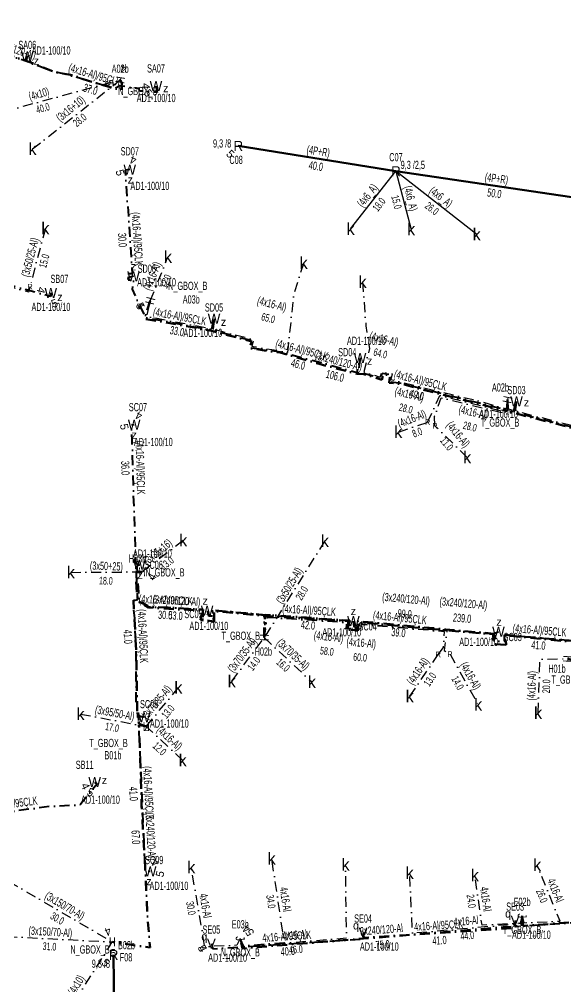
# Model space of a CAD drawing. Header units: millimetres. Extents: x 595692 to 597161, y 4087450 to 4088540.
# Drawn here: x 596431.2 to 596567.5, y 4088087.9 to 4088329 of the extents above; entities that cross this region are included whole.
import ezdxf
from ezdxf.enums import TextEntityAlignment as Align

# ---------------------------------------------------------------- set-up
doc = ezdxf.new("R2010")
doc.units = ezdxf.units.MM
doc.linetypes.add('DASHDOT', pattern=[5, 2.5, -1.25, 0, -1.25])
for name, color, linetype, lineweight in [('DIREK_AG_MEVCUT', 120, 'Continuous', 25), ('DIREK_AYD_MEVCUT', 190, 'Continuous', 25), ('DIREK_AYD_YENI', 152, 'Continuous', 25), ('DIREK_BOX_MEVCUT', 5, 'Continuous', 25), ('DIREK_BOX_YENI', 5, 'Continuous', 25), ('HAT_ABONE_HAVAI_MEVCUT', 56, 'Continuous', 30), ('HAT_ABONE_YERALTI_MEVCUT', 56, 'DASHDOT', 30), ('HAT_ABONE_YERALTI_YENI', 30, 'DASHDOT', 30), ('HAT_AG_HAVAI_MEVCUT', 126, 'Continuous', 50), ('HAT_AYD_YERALTI_MEVCUT', 150, 'DASHDOT', 40), ('HAT_AYD_YERALTI_YENI', 4, 'DASHDOT', 40), ('HAT_BOX_YERALTI_MEVCUT', 192, 'DASHDOT', 50), ('HAT_BOX_YERALTI_YENI', 5, 'DASHDOT', 50), ('KOFRE_ABONE_MEVCUT', 6, 'Continuous', 25), ('NODE_ABONE_MEVCUT', 5, 'Continuous', 25)]:
    doc.layers.add(name, color=color, linetype=linetype, lineweight=lineweight)
doc.styles.add('Direk', font='B_CAD')
doc.styles.get("Standard").update_dxf_attribs({"font": 'Arial'})

msp = doc.modelspace()

# ---------------------------------------------------------------- linework, layer by layer
at = {"layer": 'HAT_ABONE_HAVAI_MEVCUT'}
for p, q in [((596513.824142, 4088276.785134), (596525.12351, 4088291.16959)), ((596525.12351, 4088291.16959), (596528.9233, 4088276.669873)), ((596545.290326, 4088275.402005), (596525.12351, 4088291.16959))]:
    msp.add_line(p, q, dxfattribs=at)
at = {"layer": 'HAT_ABONE_YERALTI_MEVCUT', "flags": 128}
for points in [[(596417.310676, 4088303.35911), (596456.342981, 4088313.926621)], [(596434.438, 4088296.713), (596456.342981, 4088313.926621)], [(596437.645844, 4088276.926938), (596433.817172, 4088262.38271)], [(596393.514821, 4088272.704499), (596396.799633, 4088271.517973), (596402.317211, 4088269.049583), (596414.949561, 4088265.891495), (596420.721238, 4088264.548401), (596433.524501, 4088261.066323), (596433.817172, 4088262.38271)], [(596502.104411, 4088268.317857), (596499.681313, 4088260.749672), (596498.045222, 4088245.993239), (596489.620445, 4088247.376079), (596489.253813, 4088247.442896), (596489.661918, 4088249.118274), (596479.175428, 4088251.836567), (596462.985692, 4088254.922055), (596463.825138, 4088258.874691)], [(596463.825138, 4088258.874691), (596468.245381, 4088269.817418)], [(596516.797058, 4088263.571623), (596517.635639, 4088252.588052), (596518.512897, 4088246.925747), (596517.127865, 4088241.121481), (596521.157149, 4088239.850986), (596521.629047, 4088241.048881), (596524.170037, 4088240.685883), (596523.843338, 4088239.233888), (596534.551796, 4088236.547699), (596545.646791, 4088233.937199), (596552.688963, 4088231.940707), (596552.963733, 4088234.224017)], [(596582.79134, 4088250.895995), (596575.870684, 4088238.965505), (596576.90886, 4088232.358931), (596577.663897, 4088228.489366), (596577.130841, 4088225.706311), (596566.329686, 4088228.414942), (596553.211086, 4088231.820663), (596552.963733, 4088234.224017)], [(596533.039608, 4088228.585251), (596536.099048, 4088235.282288), (596547.061605, 4088232.523499), (596552.978481, 4088230.998905), (596552.963733, 4088234.224017)], [(596534.871119, 4088227.672301), (596534.755954, 4088230.055109), (596536.425747, 4088234.66519), (596553.123681, 4088230.599606), (596552.963733, 4088234.224017)], [(596525.723356, 4088226.133486), (596533.039608, 4088228.585251)], [(596542.933575, 4088219.809249), (596534.871119, 4088227.672301)], [(596472.072023, 4088199.102902), (596461.761168, 4088191.270194)], [(596507.380791, 4088198.976009), (596492.263557, 4088174.908273)], [(596444.002533, 4088191.150454), (596461.761168, 4088191.270194)], [(596492.263557, 4088174.908273), (596492.846672, 4088180.036881), (596513.043912, 4088178.857136), (596512.855152, 4088177.347062), (596515.92249, 4088177.111113), (596516.111249, 4088178.385238), (596530.976041, 4088177.111113), (596537.865753, 4088176.592025), (596537.157906, 4088171.684284), (596538.620716, 4088170.766672)], [(596535.676072, 4088170.705325), (596536.969147, 4088172.392131), (596537.252286, 4088176.356076), (596516.441578, 4088178.102099), (596516.252819, 4088176.686404), (596512.713583, 4088177.111113), (596512.760773, 4088178.573997), (596492.941051, 4088179.848122), (596492.263557, 4088174.908273)], [(596484.151351, 4088164.005663), (596492.263557, 4088174.908273)], [(596492.263557, 4088174.908273), (596504.15349, 4088163.821481)], [(596528.571082, 4088160.252456), (596535.676072, 4088170.705325)], [(596538.620716, 4088170.766672), (596545.629673, 4088158.177762)], [(596560.595, 4088156.104), (596561.08561, 4088169.517591), (596568.006359, 4088169.579739)], [(596462.826541, 4088152.741237), (596470.842099, 4088162.42363)], [(596446.438359, 4088155.804315), (596462.826541, 4088152.741237)], [(596471.919005, 4088144.265735), (596462.826541, 4088152.741237)], [(596428.540286, 4088114.099094), (596454.356034, 4088099.013494)], [(596422.996244, 4088100.613587), (596454.356034, 4088099.013494)], [(596439.473961, 4088075.512059), (596454.356034, 4088099.013494)]]:
    msp.add_lwpolyline(points, dxfattribs=at)
at = {"layer": 'HAT_ABONE_YERALTI_YENI', "flags": 128}
for points in [[(596486.271385, 4088099.901194), (596486.53971, 4088098.044172), (596497.299979, 4088098.902353), (596494.110008, 4088119.796533)], [(596486.271385, 4088099.901194), (596485.417473, 4088098.176199), (596477.429789, 4088097.84613), (596474.054638, 4088117.606578)], [(596486.271385, 4088099.901194), (596487.187708, 4088097.84613), (596512.80111, 4088100.024589), (596512.551728, 4088118.298143)], [(596556.612142, 4088105.514966), (596557.030438, 4088103.787383), (596566.074345, 4088104.183466), (596560.360044, 4088118.186516)], [(596556.612142, 4088105.514966), (596556.304284, 4088103.589341), (596529.238576, 4088101.146826), (596528.555528, 4088116.220482)], [(596556.612142, 4088105.514966), (596556.106243, 4088103.655355), (596546.600238, 4088103.193258), (596544.807293, 4088115.644178)]]:
    msp.add_lwpolyline(points, dxfattribs=at)
at = {"layer": 'HAT_AG_HAVAI_MEVCUT'}
for p, q in [((596525.12351, 4088291.16959), (596485.792, 4088297.458)), ((596525.12351, 4088291.16959), (596574.79546, 4088283.876876)), ((596455.032201, 4088067.36025), (596454.672834, 4088095.780283))]:
    msp.add_line(p, q, dxfattribs=at)
at = {"layer": 'HAT_AYD_YERALTI_MEVCUT', "flags": 128}
for points in [[(596433.140087, 4088319.843116), (596432.790312, 4088318.630987), (596424.223938, 4088321.543554), (596417.818765, 4088322.96847), (596413.179743, 4088323.943719), (596410.630123, 4088323.423574), (596408.836526, 4088323.891468), (596408.181473, 4088324.624504), (596406.933754, 4088324.936434), (596406.048663, 4088325.775579), (596406.500961, 4088326.92972), (596402.009171, 4088327.569176), (596402.430276, 4088328.645334), (596402.496981, 4088329.033464)], [(596465.248549, 4088312.416401), (596465.538488, 4088310.834916), (596461.163047, 4088311.151213), (596461.031257, 4088311.757449), (596456.234087, 4088312.442759), (596454.837109, 4088311.783807), (596444.030298, 4088314.999492), (596439.180412, 4088316.132889), (596433.030171, 4088318.52819), (596433.140087, 4088319.843116)], [(596458.708229, 4088291.577682), (596457.550056, 4088291.399501), (596458.351868, 4088280.040488), (596459.13782, 4088268.220941), (596459.309148, 4088265.616763), (596458.418245, 4088265.548232), (596458.281183, 4088264.691594), (596459.639196, 4088264.964608)], [(596439.001187, 4088260.841033), (596439.027545, 4088259.892143), (596421.657573, 4088264.742029), (596418.468246, 4088265.480055), (596401.96809, 4088269.486482), (596402.325747, 4088270.819723)], [(596459.639196, 4088264.964608), (596458.246917, 4088264.554533), (596458.349714, 4088264.074816), (596459.720334, 4088264.177612), (596459.274882, 4088261.744762), (596462.597411, 4088254.692281), (596479.113382, 4088251.574121), (596479.732831, 4088254.383161)], [(596479.732831, 4088254.383161), (596479.35324, 4088251.574121), (596489.393031, 4088248.867146), (596488.844783, 4088247.188137), (596496.272186, 4088246.147694), (596506.14065, 4088243.543516), (596515.460865, 4088240.973603), (596516.174199, 4088244.616859)], [(596516.174199, 4088244.616859), (596515.700724, 4088240.905072), (596516.968547, 4088240.870807), (596521.423062, 4088239.534453), (596521.697186, 4088240.836541), (596523.855912, 4088240.459621), (596523.616054, 4088238.677815), (596526.597152, 4088238.300895), (596534.964409, 4088236.147812), (596544.82233, 4088233.670152), (596553.019691, 4088231.587864), (596554.443027, 4088231.245209), (596555.210507, 4088233.789182)], [(596555.210507, 4088233.789182), (596554.732966, 4088231.113419), (596568.9879, 4088227.404682), (596577.006026, 4088225.40015), (596586.449598, 4088222.771987), (596587.014844, 4088225.241494)], [(596461.107165, 4088193.034053), (596460.250582, 4088193.303459), (596459.678493, 4088210.219594), (596459.291094, 4088224.210485), (596459.112914, 4088226.972284), (596459.023823, 4088227.996823), (596459.806737, 4088227.96665)], [(596462.288734, 4088155.026987), (596460.685108, 4088155.383348), (596460.283098, 4088159.409167), (596460.341006, 4088170.643454), (596459.935662, 4088179.716679), (596459.530301, 4088184.059831), (596460.688475, 4088184.407283), (596460.353324, 4088191.252247), (596460.147731, 4088192.588601), (596460.216262, 4088192.999787), (596461.107165, 4088193.034053)], [(596461.107165, 4088193.034053), (596460.44312, 4088192.755044), (596460.888571, 4088186.176068), (596460.888571, 4088184.325731), (596463.355687, 4088182.578191), (596471.887796, 4088182.235536), (596477.061886, 4088181.892881), (596476.787763, 4088180.213871), (596478.124117, 4088180.282402), (596478.00955, 4088181.629218)], [(596478.00955, 4088181.629218), (596478.363804, 4088180.27453), (596479.388343, 4088180.27453), (596479.388343, 4088181.74452), (596482.506503, 4088181.432704), (596492.974613, 4088180.541801), (596513.643562, 4088179.160902), (596513.554472, 4088177.690912), (596514.712646, 4088177.557276), (596514.509039, 4088179.021348)], [(596514.509039, 4088179.021348), (596514.869935, 4088177.509233), (596515.478198, 4088177.468683), (596515.579575, 4088179.050167), (596536.294334, 4088176.982711), (596539.132896, 4088176.840783), (596549.586333, 4088175.935468), (596549.902629, 4088176.067258), (596550.706906, 4088176.348289)], [(596550.706906, 4088176.348289), (596549.639049, 4088175.803677), (596550.060778, 4088174.011328), (596552.248498, 4088174.011328), (596552.248498, 4088175.566455), (596569.416503, 4088174.149868), (596585.675482, 4088172.858059), (596585.83993, 4088173.888397)], [(596462.288734, 4088155.026987), (596460.818744, 4088155.249713), (596462.529573, 4088116.78532), (596463.813828, 4088116.617677)], [(596449.946587, 4088138.873892), (596450.597631, 4088138.428441), (596446.314444, 4088133.220085), (596439.735468, 4088132.808899), (596439.002422, 4088132.829286), (596419.469678, 4088130.310317), (596419.33478, 4088131.827652)]]:
    msp.add_lwpolyline(points, dxfattribs=at)
at = {"layer": 'HAT_AYD_YERALTI_YENI', "flags": 128}
for points in [[(596554.866902, 4088104.311092), (596554.812314, 4088102.839008), (596592.38947, 4088105.378005), (596592.764566, 4088106.973479)], [(596516.922413, 4088101.352394), (596517.131807, 4088100.092402), (596554.627714, 4088102.468903), (596554.866902, 4088104.311092)], [(596479.068907, 4088098.596775), (596479.395328, 4088097.320442), (596516.62718, 4088099.762957), (596516.922413, 4088101.352394)]]:
    msp.add_lwpolyline(points, dxfattribs=at)
at = {"layer": 'HAT_BOX_YERALTI_MEVCUT', "flags": 128}
for points in [[(596410.792625, 4088326.258242), (596410.481884, 4088323.347719), (596413.199848, 4088323.891312), (596424.558074, 4088321.430839), (596433.2862, 4088318.557318), (596439.823275, 4088315.917346), (596443.908946, 4088315.225925), (596448.378195, 4088313.707176), (596456.507868, 4088311.320086), (596456.723443, 4088313.077853), (596456.342981, 4088313.926621)], [(596463.825138, 4088258.874691), (596462.363982, 4088254.383839), (596471.662279, 4088252.781671), (596479.100916, 4088251.351164), (596487.94145, 4088249.033743), (596489.143076, 4088248.719031), (596488.570873, 4088247.145473), (596488.656704, 4088247.002423), (596496.238392, 4088245.943847), (596505.346206, 4088243.280984), (596515.462752, 4088240.640267), (596517.136446, 4088240.528688), (596521.599628, 4088239.189733), (596522.008753, 4088240.528688), (596523.60806, 4088240.305529), (596523.422094, 4088238.408676), (596527.141413, 4088237.999551), (596530.005288, 4088237.181301), (596536.189915, 4088235.588239), (596544.706935, 4088233.47549), (596552.925542, 4088231.339765), (596552.963733, 4088234.224017)], [(596552.963733, 4088234.224017), (596553.068593, 4088231.225324), (596565.857327, 4088228.049599), (596577.309477, 4088224.964809), (596582.033012, 4088223.625855), (596588.132694, 4088221.914968), (596600.247041, 4088218.867922), (596610.586747, 4088216.152819), (596610.823894, 4088218.920217)], [(596492.263557, 4088174.908273), (596492.245023, 4088180.515686), (596479.413374, 4088181.705868), (596479.702022, 4088178.89623), (596476.555999, 4088179.432322), (596476.995817, 4088181.854641), (596463.494691, 4088182.635698), (596460.556429, 4088184.160619), (596460.22169, 4088191.338904), (596461.761168, 4088191.270194)], [(596462.826541, 4088152.741237), (596461.018429, 4088153.390965), (596460.609303, 4088155.54817), (596460.460531, 4088164.77208), (596460.350437, 4088170.750645), (596459.643766, 4088184.214578), (596460.690937, 4088183.981798), (596463.419905, 4088182.375229), (596476.800649, 4088181.582948), (596476.390172, 4088179.200165), (596479.789628, 4088178.818762), (596479.727686, 4088181.494917), (596493.114745, 4088180.24112), (596513.427946, 4088179.008683), (596512.908495, 4088176.891981), (596515.590147, 4088176.554642), (596515.826797, 4088178.722581), (596533.729645, 4088177.032294), (596549.385295, 4088175.716317), (596549.518996, 4088173.226046), (596552.649105, 4088173.098487), (596552.344926, 4088175.482865), (596570.778848, 4088173.645759), (596585.903291, 4088172.921624), (596584.581586, 4088168.489062), (596596.242494, 4088167.80588), (596627.733291, 4088165.152173), (596627.518704, 4088172.572562), (596627.776195, 4088175.662457), (596624.74352, 4088176.26327), (596622.88, 4088176.484)], [(596568.006359, 4088169.579739), (596569.122155, 4088169.319386), (596569.345314, 4088174.042921), (596552.348028, 4088175.567842), (596552.541171, 4088173.118111), (596549.617119, 4088173.275107), (596549.595732, 4088175.828194), (596537.470753, 4088176.943989), (596515.646535, 4088178.960491), (596515.561729, 4088176.713398), (596513.087078, 4088176.930249), (596513.638102, 4088179.109264), (596492.468183, 4088180.590073), (596492.263557, 4088174.908273)], [(596462.826541, 4088152.741237), (596461.035172, 4088153.150244), (596461.664499, 4088132.898848), (596462.535233, 4088117.526239), (596463.100941, 4088105.897789), (596463.773969, 4088097.619111), (596455.935559, 4088098.748328), (596455.535017, 4088098.719718), (596454.356034, 4088099.013494)]]:
    msp.add_lwpolyline(points, dxfattribs=at)
at = {"layer": 'HAT_BOX_YERALTI_YENI', "flags": 128}
for points in [[(596616.006009, 4088110.192315), (596616.323496, 4088107.433999), (596556.756183, 4088102.997053), (596556.612142, 4088105.514966)], [(596556.612142, 4088105.514966), (596556.495246, 4088103.019853), (596486.818246, 4088097.401259), (596486.271385, 4088099.901194)]]:
    msp.add_lwpolyline(points, dxfattribs=at)

# ---------------------------------------------------------------- texts
at = {"layer": 'DIREK_AG_MEVCUT', "width": 0.53}
for s, p in [('9,3 /8', (596481.750404, 4088298.104179)), ('C08', (596485.23943, 4088294.001894)), ('C07', (596525.12351, 4088294.66959)), ('9,3 /2,5', (596529.335831, 4088292.752097)), ('9,3 /8', (596451.503371, 4088093.591758)), ('F08', (596457.775575, 4088095.182007))]:
    msp.add_text(s, height=2.05, dxfattribs=at).set_placement(p, align=Align.MIDDLE_CENTER)
at = {"layer": 'DIREK_AG_MEVCUT', "style": 'Direk'}
for p in [(596485.792, 4088297.458), (596525.12351, 4088291.16959), (596454.672834, 4088095.780283)]:
    msp.add_text('R', height=2.5, dxfattribs=at).set_placement(p, align=Align.MIDDLE_CENTER)
at = {"layer": 'DIREK_AG_MEVCUT', "color": 32, "style": 'Direk'}
for p in [(596483.812101, 4088295.478101), (596452.692935, 4088093.800384)]:
    msp.add_text('5', height=2, rotation=315.000001, dxfattribs=at).set_placement(p, align=Align.MIDDLE_CENTER)
at = {"layer": 'DIREK_AYD_MEVCUT', "width": 0.53}
for s, p in [('SA06', (596433.14085, 4088322.653312)), ('AD1-100/10', (596439.080227, 4088321.282201)), ('SA07', (596465.248973, 4088316.801596)), ('AD1-100/10', (596465.286111, 4088309.431525)), ('SD07', (596458.708653, 4088296.137877)), ('AD1-100/10', (596463.72494, 4088287.518911)), ('SD06', (596462.959532, 4088266.870765)), ('SB07', (596441.147791, 4088264.324901)), ('AD1-100/10', (596465.389664, 4088263.479985)), ('AD1-100/10', (596439.038749, 4088257.331158)), ('SD05', (596479.729185, 4088257.193357)), ('AD1-100/10', (596476.93257, 4088250.873285)), ('AD1-100/10', (596517.752057, 4088248.897002)), ('SD04', (596512.981405, 4088246.050758)), ('SD03', (596555.210931, 4088236.600658)), ('SC07', (596460.744817, 4088232.351846)), ('AD1-100/10', (596550.726039, 4088230.691376)), ('AD1-100/10', (596464.57638, 4088223.659967)), ('AD1-100/10', (596464.358039, 4088195.844249)), ('SC06', (596464.687444, 4088193.034213)), ('SC05', (596474.617037, 4088180.768485)), ('AD1-100/10', (596478.439542, 4088177.809937)), ('AD1-100/10', (596511.592563, 4088176.211472)), ('SC04', (596518.070061, 4088177.702573)), ('AD1-100/10', (596545.766975, 4088173.826716)), ('SC03', (596554.268719, 4088175.034863)), ('SC08', (596463.540209, 4088158.295597)), ('AD1-100/10', (596468.575325, 4088153.461587)), ('SB11', (596447.455836, 4088143.183067)), ('AD1-100/10', (596451.393427, 4088134.489016)), ('SC09', (596464.805871, 4088119.427873)), ('AD1-100/10', (596468.489742, 4088113.007831))]:
    msp.add_text(s, height=2.05, dxfattribs=at).set_placement(p, align=Align.MIDDLE_CENTER)
at = {"layer": 'DIREK_AYD_MEVCUT', "style": 'Direk'}
for p in [(596433.140087, 4088319.843116), (596465.248549, 4088312.416401), (596458.708229, 4088291.577682), (596459.639196, 4088264.964608), (596439.001187, 4088260.841033), (596479.732831, 4088254.383161), (596516.174199, 4088244.616859), (596555.210507, 4088233.789182), (596459.806737, 4088227.96665), (596461.107165, 4088193.034053), (596478.00955, 4088181.629218), (596514.509039, 4088179.021348), (596550.706906, 4088176.348289), (596462.288734, 4088155.026987), (596449.946587, 4088138.873892), (596463.813828, 4088116.617677)]:
    msp.add_text('W', height=2.5, dxfattribs=at).set_placement(p, align=Align.MIDDLE_CENTER)
at = {"layer": 'DIREK_AYD_MEVCUT', "color": 40, "style": 'Direk'}
for p in [(596435.373516, 4088318.721135), (596467.689547, 4088311.876465), (596458.845827, 4088289.081471), (596459.622544, 4088267.465868), (596441.279903, 4088259.812707), (596482.105462, 4088253.596679), (596518.573867, 4088243.917038), (596557.694486, 4088233.507917), (596459.803089, 4088225.466652), (596461.280169, 4088190.541362), (596477.527762, 4088184.08367), (596514.508606, 4088181.521348), (596550.860059, 4088178.844909), (596462.882669, 4088152.599879), (596452.393607, 4088139.385839), (596463.490231, 4088114.138708)]:
    msp.add_text('z', height=2, dxfattribs=at).set_placement(p, align=Align.MIDDLE_CENTER)
at = {"layer": 'DIREK_AYD_MEVCUT', "color": 32, "style": 'Direk'}
for s, rotation, p in [('4', 270.35772, (596462.748598, 4088312.400792)), ('5', 308.760882, (596463.299135, 4088310.6634)), ('4', 520.51004, (596459.542334, 4088293.934432)), ('5', 285.767723, (596456.302301, 4088290.816815)), ('4', 254.486806, (596436.592265, 4088261.509684)), ('5', 21.423637, (596439.914339, 4088258.234499)), ('4', 512.922642, (596460.94472, 4088230.192632)), ('5', 280.421312, (596457.347977, 4088227.460172)), ('4', 294.144645, (596447.665297, 4088137.851288)), ('5', -24.07753, (596448.926655, 4088136.317508)), ('4', 511.443861, (596465.008877, 4088118.81355)), ('5', 76.559502, (596466.245357, 4088115.966858))]:
    msp.add_text(s, height=2, rotation=rotation, dxfattribs=at).set_placement(p, align=Align.MIDDLE_CENTER)
at = {"layer": 'DIREK_AYD_YENI', "color": 4, "style": 'Direk'}
for p in [(596553.099135, 4088106.078859), (596515.154646, 4088103.120161), (596477.301141, 4088100.364542)]:
    msp.add_text('q', height=2, dxfattribs=at).set_placement(p, align=Align.MIDDLE_CENTER)
at = {"layer": 'DIREK_AYD_YENI', "width": 0.53}
for s, p in [('SE03', (596554.866902, 4088107.811092)), ('SE04', (596516.922413, 4088104.852394)), ('SE05', (596479.068907, 4088102.096775)), ('AD1-100/10', (596558.917324, 4088100.811092)), ('AD1-100/10', (596520.972835, 4088097.852394)), ('AD1-100/10', (596483.119329, 4088095.096775))]:
    msp.add_text(s, height=2.05, dxfattribs=at).set_placement(p, align=Align.MIDDLE_CENTER)
at = {"layer": 'DIREK_AYD_YENI', "style": 'Direk'}
for p in [(596554.866902, 4088104.311092), (596516.922413, 4088101.352394), (596479.068907, 4088098.596775)]:
    msp.add_text('V', height=2.5, dxfattribs=at).set_placement(p, align=Align.MIDDLE_CENTER)
at = {"layer": 'DIREK_AYD_YENI', "color": 32, "style": 'Direk'}
for s, rotation, p in [('5', 294.584728, (596476.79554, 4088097.431868)), ('4', 299.672902, (596476.896743, 4088097.359156))]:
    msp.add_text(s, height=2, rotation=rotation, dxfattribs=at).set_placement(p, align=Align.MIDDLE_CENTER)
at = {"layer": 'DIREK_BOX_MEVCUT', "width": 0.53}
for s, p in [('A02b', (596456.315678, 4088316.736817)), ('N_GBOX_B', (596460.720012, 4088311.162041)), ('N_GBOX_B', (596473.174953, 4088262.590763)), ('A03b', (596474.046897, 4088259.204017)), ('A02b', (596551.199351, 4088237.246757)), ('T_GBOX_B', (596551.117371, 4088228.504628)), ('H03b', (596460.640442, 4088194.58591)), ('N_GBOX_B', (596467.487144, 4088191.147479)), ('T_GBOX_B', (596486.412438, 4088175.356156)), ('H02b', (596492.033581, 4088171.415837)), ('H01b', (596565.300611, 4088167.137695)), ('T_GBOX_B', (596568.739667, 4088164.420088)), ('T_GBOX_B', (596453.40841, 4088148.61838)), ('B01b', (596454.504925, 4088145.559149)), ('N_GBOX_B', (596448.798119, 4088097.134888)), ('B02b', (596457.881877, 4088098.202313))]:
    msp.add_text(s, height=2.05, dxfattribs=at).set_placement(p, align=Align.MIDDLE_CENTER)
at = {"layer": 'DIREK_BOX_MEVCUT', "color": 32, "style": 'Direk'}
for s, rotation, p in [('4', 524.626637, (596457.085283, 4088316.626433)), ('5', 284.365479, (596453.630529, 4088313.231923)), ('5', 298.006986, (596461.353045, 4088257.559869)), ('4', 294.99056, (596461.287281, 4088257.691778)), ('5', 212.095329, (596460.273445, 4088193.642257)), ('4', 423.804338, (596464.273585, 4088190.034168)), ('4', 562.853987, (596453.268558, 4088101.593687)), ('5', 364.43106, (596454.57236, 4088096.221863))]:
    msp.add_text(s, height=2, rotation=rotation, dxfattribs=at).set_placement(p, align=Align.MIDDLE_CENTER)
at = {"layer": 'DIREK_BOX_MEVCUT', "style": 'Direk', "width": 0.8}
for rotation, p in [(260.888643, (596456.342981, 4088313.926621)), (254.906117, (596463.825138, 4088258.874691)), (258.478547, (596552.963733, 4088234.224017)), (2.780898, (596461.761168, 4088191.270194)), (267.852415, (596492.263557, 4088174.908273)), (267.213466, (596568.006359, 4088169.579739))]:
    msp.add_text('H', height=2.25, rotation=rotation, dxfattribs=at).set_placement(p, align=Align.MIDDLE_CENTER)
for p in [(596462.826541, 4088152.741237), (596454.356034, 4088099.013494)]:
    msp.add_text('H', height=2.25, dxfattribs=at).set_placement(p, align=Align.MIDDLE_CENTER)
at = {"layer": 'DIREK_BOX_YENI', "width": 0.53}
for s, p in [('E02b', (596556.612142, 4088109.014966)), ('E03b', (596486.271385, 4088103.401194)), ('T_GBOX_B', (596556.612142, 4088102.014966)), ('N_GBOX_B', (596486.271385, 4088096.401194))]:
    msp.add_text(s, height=2.05, dxfattribs=at).set_placement(p, align=Align.MIDDLE_CENTER)
at = {"layer": 'DIREK_BOX_YENI', "style": 'Direk', "width": 0.8}
for rotation, p in [(271.14809, (596556.612142, 4088105.514966)), (277.212495, (596486.271385, 4088099.901194))]:
    msp.add_text('J', height=2.25, rotation=rotation, dxfattribs=at).set_placement(p, align=Align.MIDDLE_CENTER)
at = {"layer": 'DIREK_BOX_YENI', "color": 32, "style": 'Direk'}
for s, rotation, p in [('4', 507.01569, (596487.795732, 4088102.249889)), ('5', 121.831765, (596488.650267, 4088101.377989))]:
    msp.add_text(s, height=2, rotation=rotation, dxfattribs=at).set_placement(p, align=Align.MIDDLE_CENTER)
at = {"layer": 'HAT_ABONE_HAVAI_MEVCUT', "lineweight": 30, "width": 0.53}
for rotation, p in [(51.849436, (596518.805394, 4088284.502432)), (284.684696, (596527.84564, 4088284.135206)), (321.979644, (596535.730468, 4088283.95542))]:
    msp.add_text('(4x6_A)', height=2.05, rotation=rotation, dxfattribs=at).set_placement(p, align=Align.CENTER)
for s, rotation, p in [('18.0', 51.849436, (596520.142258, 4088283.452291)), ('15.0', 284.684696, (596526.20117, 4088283.704257)), ('26.0', 321.979644, (596534.683368, 4088282.616174))]:
    msp.add_text(s, height=1.9, rotation=rotation, dxfattribs=at).set_placement(p, align=Align.TOP_CENTER)
at = {"layer": 'HAT_ABONE_YERALTI_MEVCUT', "lineweight": 30, "width": 0.53}
for s, rotation, p in [('(4x10)', 15.381178, (596436.304054, 4088309.465622)), ('(3x16+10)', 38.940275, (596444.558937, 4088305.984143)), ('(3x50/25-Al)', 435.173482, (596434.788573, 4088269.454532)), ('(4x16-Al)', 68.004077, (596465.24713, 4088264.664414)), ('(4x16-Al)', 345.467728, (596493.924723, 4088257.108203)), ('(4x16-Al)', 345.918066, (596521.894888, 4088248.330325)), ('(4x16-Al)', 345.874511, (596528.24792, 4088234.581993)), ('(4x16-Al)', 346.31598, (596544.213499, 4088230.082385)), ('(4x16-Al)', 21.458995, (596529.463059, 4088228.516814)), ('(4x16-Al)', 309.190935, (596539.866098, 4088224.916698)), ('(3x35+16)', 399.24555, (596466.310078, 4088195.493507)), ('(3x50+25)', 358.105386, (596452.841184, 4088191.708543)), ('(3x50/25-Al)', 418.87931, (596499.365204, 4088187.343862)), ('(3x70/35-Al)', 53.348505, (596487.525515, 4088169.964372)), ('(4x16-Al)', 353.157227, (596508.21385, 4088174.109088)), ('(4x16-Al)', 355.601295, (596516.388796, 4088172.602565)), ('(3x70/35-Al)', 317.001931, (596498.788201, 4088169.986547)), ('(4x16-Al)', 55.795402, (596531.420597, 4088165.956718)), ('(4x16-Al)', 299.107157, (596542.867849, 4088164.885695)), ('(4x16-Al)', 87.905306, (596559.990873, 4088162.841864)), ('(3x70/35-Al)', 50.380383, (596466.179569, 4088158.124468)), ('(3x95/50-Al)', 349.41313, (596454.788617, 4088155.108307)), ('(4x16-Al)', 317.011321, (596467.952349, 4088149.125251)), ('(3x150/70-Al)', 329.469116, (596441.983061, 4088107.157748)), ('(3x150/70-Al)', 356.625099, (596438.829277, 4088100.531368)), ('(4x10)', 57.656332, (596446.196871, 4088087.717523))]:
    msp.add_text(s, height=2.05, rotation=rotation, dxfattribs=at).set_placement(p, align=Align.CENTER)
for s, rotation, p in [('40.0', 15.381178, (596436.754961, 4088307.826512)), ('28.0', 38.940275, (596445.627403, 4088304.66188)), ('15.0', 435.173482, (596436.431972, 4088269.019513)), ('12.0', 68.004077, (596466.823388, 4088264.027695)), ('65.0', 345.467728, (596493.49815, 4088255.462592)), ('64.0', 345.918066, (596521.481262, 4088246.681412)), ('28.0', 345.874511, (596527.833041, 4088232.933395)), ('8.0', 21.458995, (596530.084979, 4088226.934659)), ('28.0', 346.31598, (596543.811335, 4088228.430639)), ('11.0', 309.190935, (596538.548522, 4088223.842457)), ('13.0', 399.24555, (596467.385575, 4088194.176956)), ('18.0', 358.105386, (596452.78498, 4088190.009472)), ('28.0', 418.87931, (596500.820541, 4088186.46523)), ('58.0', 353.157227, (596508.011303, 4088172.421198)), ('14.0', 53.348505, (596488.889393, 4088168.949564)), ('16.0', 317.001931, (596497.628846, 4088168.743207)), ('60.0', 355.601295, (596516.258412, 4088170.907573)), ('13.0', 55.795402, (596532.826557, 4088165.001063)), ('14.0', 299.107157, (596541.38254, 4088164.058739)), ('20.0', 87.905306, (596561.689737, 4088162.779727)), ('13.0', 50.380383, (596467.489071, 4088157.040399)), ('17.0', 349.41313, (596454.476283, 4088153.437245)), ('12.0', 317.011321, (596466.793197, 4088147.881721)), ('30.0', 329.469116, (596441.119456, 4088105.693444)), ('31.0', 356.625099, (596438.729199, 4088098.834316))]:
    msp.add_text(s, height=1.9, rotation=rotation, dxfattribs=at).set_placement(p, align=Align.TOP_CENTER)
at = {"layer": 'HAT_ABONE_YERALTI_YENI', "lineweight": 30, "width": 0.53}
for rotation, p in [(292.199165, (596564.004189, 4088111.506144)), (278.680472, (596496.545257, 4088109.477728)), (278.194318, (596546.545087, 4088109.539869)), (279.692774, (596476.580079, 4088107.869464)), (365.156627, (596542.695034, 4088103.214643)), (4.861395, (596499.922375, 4088099.782302))]:
    msp.add_text('4x16-Al', height=2.05, rotation=rotation, dxfattribs=at).set_placement(p, align=Align.CENTER)
for s, rotation, p in [('26.0', 292.199165, (596562.4302, 4088110.863838)), ('34.0', 278.680472, (596494.86473, 4088109.221157)), ('24.0', 278.194318, (596544.862444, 4088109.297567)), ('30.0', 279.692774, (596474.904347, 4088107.583244)), ('44.0', 365.156627, (596542.847827, 4088101.521524)), ('46.0', 4.861395, (596500.066442, 4088098.088417))]:
    msp.add_text(s, height=1.9, rotation=rotation, dxfattribs=at).set_placement(p, align=Align.TOP_CENTER)
at = {"layer": 'HAT_AG_HAVAI_MEVCUT', "lineweight": 30, "width": 0.53}
for rotation, p in [(350.916557, (596505.592151, 4088295.153013)), (351.647646, (596550.082956, 4088288.364217))]:
    msp.add_text('(4P+R)', height=2.05, rotation=rotation, dxfattribs=at).set_placement(p, align=Align.CENTER)
for s, rotation, p in [('40.0', 350.916557, (596505.323767, 4088293.474332)), ('50.0', 351.647646, (596549.836014, 4088286.682248))]:
    msp.add_text(s, height=2.05, rotation=rotation, dxfattribs=at).set_placement(p, align=Align.TOP_CENTER)
at = {"layer": 'HAT_AYD_YERALTI_MEVCUT', "lineweight": 30, "width": 0.53}
for rotation, p in [(343.429049, (596449.676126, 4088314.206347)), (273.804337, (596459.592971, 4088274.187112)), (349.30859, (596471.013088, 4088253.968445)), (345.217274, (596501.423299, 4088245.66747)), (345.569576, (596530.992604, 4088238.047536)), (271.586079, (596460.334468, 4088217.238567)), (357.700201, (596467.655851, 4088183.256179)), (356.17773, (596503.36575, 4088180.699461)), (354.300416, (596526.02137, 4088178.862237)), (272.557978, (596460.987487, 4088175.218002)), (355.28303, (596560.902399, 4088175.705283)), (272.981378, (596462.376003, 4088136.076512)), (367.348383, (596429.127333, 4088132.41282))]:
    msp.add_text('(4x16-Al)/95ÇLK', height=2.05, rotation=rotation, dxfattribs=at).set_placement(p, align=Align.CENTER)
for s, rotation, p in [('37.0', 343.429049, (596449.191281, 4088312.576952)), ('30.0', 273.804337, (596457.896717, 4088274.074317)), ('33.0', 349.30859, (596470.697705, 4088252.297956)), ('46.0', 345.217274, (596500.989537, 4088244.02374)), ('49.0', 345.569576, (596530.568957, 4088236.40117)), ('36.0', 271.586079, (596458.63512, 4088217.191513)), ('30.0', 357.700201, (596467.587633, 4088181.557548)), ('42.0', 356.17773, (596503.252425, 4088179.003242)), ('39.0', 354.300416, (596525.852539, 4088177.170641)), ('41.0', 272.557978, (596459.289181, 4088175.142131)), ('41.0', 355.28303, (596560.762602, 4088174.01104)), ('41.0', 272.981378, (596460.678304, 4088135.988093))]:
    msp.add_text(s, height=2.05, rotation=rotation, dxfattribs=at).set_placement(p, align=Align.TOP_CENTER)
at = {"layer": 'HAT_AYD_YERALTI_YENI', "lineweight": 30, "width": 0.53}
for rotation, p in [(3.626572, (596535.825995, 4088102.12895)), (3.753387, (596497.955611, 4088099.389876))]:
    msp.add_text('4x16-Al/95ÇLK', height=2.05, rotation=rotation, dxfattribs=at).set_placement(p, align=Align.CENTER)
for s, rotation, p in [('41.0', 3.626572, (596535.933526, 4088100.432355)), ('40.0', 3.753387, (596498.066897, 4088097.693522))]:
    msp.add_text(s, height=2.05, rotation=rotation, dxfattribs=at).set_placement(p, align=Align.TOP_CENTER)
at = {"layer": 'HAT_BOX_YERALTI_MEVCUT', "lineweight": 30, "width": 0.53}
for rotation, p in [(341.777141, (596429.187944, 4088320.801449)), (345.370551, (596510.619161, 4088242.783068)), (356.689058, (596470.294345, 4088183.093751)), (354.721005, (596527.556178, 4088183.531745)), (355.195148, (596541.873808, 4088182.450978)), (273.241879, (596462.948505, 4088125.260612))]:
    msp.add_text('(3x240/120-Al)', height=2.05, rotation=rotation, dxfattribs=at).set_placement(p, align=Align.CENTER)
for s, rotation, p in [('106.0', 345.370551, (596510.189797, 4088241.138183)), ('53.0', 356.689058, (596470.196162, 4088181.396588)), ('99.0', 354.721005, (596527.399769, 4088181.838956)), ('239.0', 355.195148, (596541.731412, 4088180.756952)), ('67.0', 273.241879, (596461.251226, 4088125.164475))]:
    msp.add_text(s, height=2.05, rotation=rotation, dxfattribs=at).set_placement(p, align=Align.TOP_CENTER)
at = {"layer": 'HAT_BOX_YERALTI_YENI', "lineweight": 30, "width": 0.53}
msp.add_text('3x240/120-Al', height=2.05, rotation=364.610226, dxfattribs=at).set_placement((596521.588426, 4088101.057806), align=Align.CENTER)
msp.add_text('75.0', height=2.05, rotation=364.610226, dxfattribs=at).set_placement((596521.725066, 4088099.363306), align=Align.TOP_CENTER)
at = {"layer": 'KOFRE_ABONE_MEVCUT', "style": 'Direk'}
for p in [(596434.438, 4088296.713), (596437.645844, 4088276.926938), (596513.824142, 4088276.785134), (596528.9233, 4088276.669873), (596545.290326, 4088275.402005), (596468.245381, 4088269.817418), (596502.104411, 4088268.317857), (596516.797058, 4088263.571623), (596525.723356, 4088226.133486), (596542.933575, 4088219.809249), (596472.072023, 4088199.102902), (596507.380791, 4088198.976009), (596444.002533, 4088191.150454), (596484.151351, 4088164.005663), (596504.15349, 4088163.821481), (596470.842099, 4088162.42363), (596528.571082, 4088160.252456), (596545.629673, 4088158.177762), (596446.438359, 4088155.804315), (596560.595, 4088156.104), (596471.919005, 4088144.265735), (596494.110008, 4088119.796533), (596474.054638, 4088117.606578), (596512.551728, 4088118.298143), (596560.360044, 4088118.186516), (596528.555528, 4088116.220482), (596544.807293, 4088115.644178)]:
    msp.add_text('k', height=3, dxfattribs=at).set_placement(p, align=Align.MIDDLE_CENTER)
at = {"layer": 'NODE_ABONE_MEVCUT', "style": 'Direk'}
for p in [(596433.817172, 4088262.38271), (596533.039608, 4088228.585251), (596534.871119, 4088227.672301), (596535.676072, 4088170.705325), (596538.620716, 4088170.766672)]:
    msp.add_text('R', height=1.4, dxfattribs=at).set_placement(p, align=Align.MIDDLE_CENTER)

doc.saveas('drawing.dxf')
